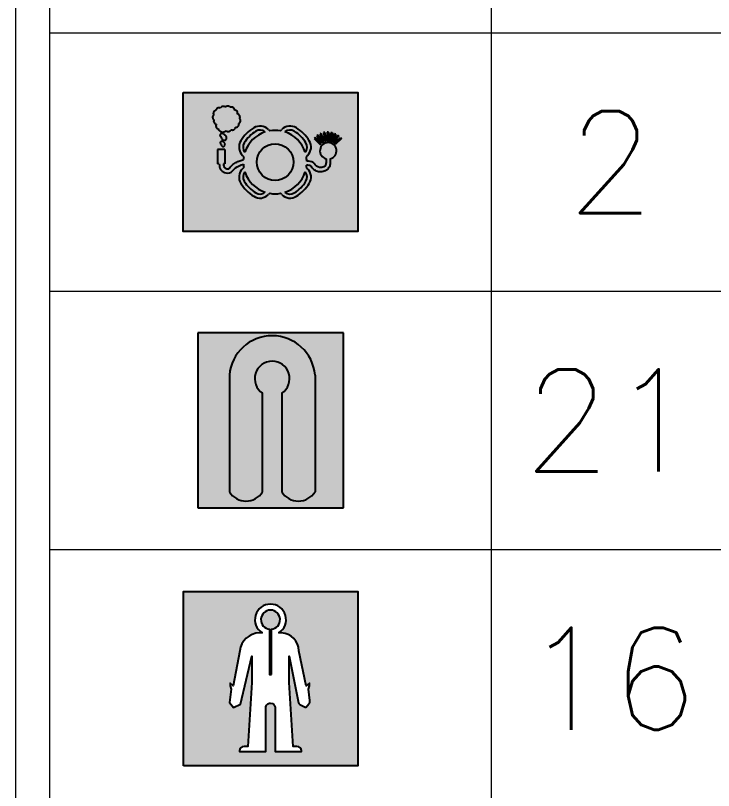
# Model space of a CAD drawing. Header units: millimetres. Extents: x -8500 to 134500, y -68500 to 34500.
# Drawn here: x 107900 to 109953, y -9089 to -6809 of the extents above; entities that cross this region are included whole.
import ezdxf
from ezdxf.enums import TextEntityAlignment as Align

# ---------------------------------------------------------------- set-up
doc = ezdxf.new("R2010")
doc.units = ezdxf.units.MM
for name, color, linetype in [('dotted', 140, 'Continuous'), ('INER2', 151, 'Continuous'), ('out line', 230, 'Continuous')]:
    doc.layers.add(name, color=color, linetype=linetype)
doc.layers.add('LEGEND', color=7, linetype='Continuous', lineweight=18)
doc.layers.add('SYM-LSA', color=3, linetype='Continuous', lineweight=18)
doc.styles.add('ROMANS', font='romans.shx')

# ---------------------------------------------------------------- blocks, each defined once
blk = doc.blocks.new('MOB LINE')
at = {"layer": 'INER2'}
h = blk.add_hatch(color=80, dxfattribs=at)
h.paths.add_polyline_path([(-2248.099460951348, -1000.3735790440346), (-2246.803301330629, -1000.3735790440346), (-2246.803301330629, -999.3416132258227), (-2248.099460951348, -999.3416132258227)])
edge = h.paths.add_edge_path()
at = {"layer": 'dotted', "color": 6}
for p, q in [((-2247.4669160521075, -999.6158378995734), (-2247.4574431364827, -999.6253108151983)), ((-2247.377777460858, -999.6253108151983), (-2247.368304545233, -999.6158378995734)), ((-2247.7814313688127, -999.6248777908182), (-2247.7814313688127, -999.6248777908182)), ((-2247.7814313688127, -999.6248777908182), (-2247.7814313688127, -999.6248777908182)), ((-2247.120028095907, -999.6739994728555), (-2247.127187113769, -999.6811584907177)), ((-2247.074877520039, -999.7191500487235), (-2247.120028095907, -999.6739994728555)), ((-2247.098727454273, -999.6570053673298), (-2247.1071455687147, -999.6626301715711)), ((-2247.1071455687147, -999.6626301715711), (-2247.071670988887, -999.7157216321693)), ((-2247.0632528744454, -999.710096827928), (-2247.098727454273, -999.6570053673298)), ((-2247.0745207129767, -999.6444933478119), (-2247.08387442058, -999.6483677803598)), ((-2247.08387442058, -999.6483677803598), (-2247.059439105001, -999.7073598506316)), ((-2247.050085397397, -999.7034854180838), (-2247.0745207129767, -999.6444933478119)), ((-2247.048338123509, -999.6369442441953), (-2247.058267966537, -999.6389194127796)), ((-2247.058267966537, -999.6389194127796), (-2247.045810950681, -999.7015450605478)), ((-2247.035881107653, -999.6995698919633), (-2247.048338123509, -999.6369442441953)), ((-2247.031310248255, -999.6346481642983), (-2247.031310248255, -999.6985007210396)), ((-2247.021185868101, -999.6346481642983), (-2247.031310248255, -999.6346481642983)), ((-2247.021185868101, -999.6985007210396), (-2247.021185868101, -999.6346481642983)), ((-2247.0166150087034, -999.6995698919633), (-2247.004157992847, -999.6369442441953)), ((-2246.994228149819, -999.6389194127796), (-2247.006685165675, -999.7015450605478)), ((-2247.004157992847, -999.6369442441953), (-2246.994228149819, -999.6389194127796)), ((-2247.002410718959, -999.7034854180838), (-2246.97797540338, -999.6444933478119)), ((-2246.968621695776, -999.6483677803598), (-2246.993057011355, -999.7073598506316)), ((-2246.9892432419106, -999.710096827928), (-2246.953768662083, -999.6570053673298)), ((-2246.9453505476413, -999.6626301715711), (-2246.980825127469, -999.7157216321693)), ((-2246.97797540338, -999.6444933478119), (-2246.968621695776, -999.6483677803598)), ((-2246.977618596317, -999.7191500487235), (-2246.932468020449, -999.6739994728555)), ((-2246.953768662083, -999.6570053673298), (-2246.9453505476413, -999.6626301715711)), ((-2246.932468020449, -999.6739994728555), (-2246.925309002587, -999.6811584907177)), ((-2247.793128873812, -999.6928751255888), (-2247.793128873812, -999.6928751255888)), ((-2247.793128873812, -999.6928751255888), (-2247.793128873812, -999.6928751255888)), ((-2247.127187113769, -999.6811584907177), (-2247.0820365379013, -999.7263090665856)), ((-2247.0820365379013, -999.7263090665856), (-2247.074877520039, -999.7191500487235)), ((-2247.071670988887, -999.7157216321693), (-2247.0632528744454, -999.710096827928)), ((-2247.059439105001, -999.7073598506316), (-2247.050085397397, -999.7034854180838)), ((-2247.045810950681, -999.7015450605478), (-2247.035881107653, -999.6995698919633)), ((-2247.031310248255, -999.6985007210396), (-2247.021185868101, -999.6985007210396)), ((-2247.006685165675, -999.7015450605478), (-2247.0166150087034, -999.6995698919633)), ((-2246.993057011355, -999.7073598506316), (-2247.002410718959, -999.7034854180838)), ((-2246.980825127469, -999.7157216321693), (-2246.9892432419106, -999.710096827928)), ((-2246.970459578455, -999.7263090665856), (-2246.977618596317, -999.7191500487235)), ((-2246.925309002587, -999.6811584907177), (-2246.970459578455, -999.7263090665856)), ((-2247.7896401101175, -999.7645965311859), (-2247.8442662582565, -999.764596531186)), ((-2247.8442662582565, -999.764596531186), (-2247.8442662582565, -999.8701131672469)), ((-2247.798377426819, -999.741131723467), (-2247.798377426819, -999.741131723467)), ((-2247.798377426819, -999.741131723467), (-2247.798377426819, -999.741131723467)), ((-2247.7896401101175, -999.764596531186), (-2247.7896401101175, -999.8701131672469)), ((-2247.6497829261693, -999.8176506048849), (-2247.659255841794, -999.8081776892599)), ((-2247.1759647555464, -999.8081776892599), (-2247.1854376711713, -999.8176506048849)), ((-2247.038760537885, -999.8327727615567), (-2247.038760537885, -999.860465544725)), ((-2247.007450963307, -999.8327727615567), (-2247.007450963307, -999.860465544725)), ((-2247.831958801251, -999.8701131672469), (-2247.8442662582565, -999.8701131672469)), ((-2247.7896401101175, -999.8701131672469), (-2247.8005772694783, -999.8701131672469)), ((-2247.659255841794, -999.9067891961342), (-2247.6497829261693, -999.8973162805094)), ((-2247.1854376711713, -999.8973162805094), (-2247.1759647555464, -999.9067891961342)), ((-2247.4574431364827, -1000.0896560701958), (-2247.4669160521075, -1000.0991289858208)), ((-2247.368304545233, -1000.0991289858208), (-2247.377777460858, -1000.0896560701958))]:
    blk.add_line(p, q, dxfattribs=at)
blk.add_lwpolyline([(-2248.099460951348, -999.3416132258227), (-2246.803301330629, -999.3416132258227), (-2246.803301330629, -1000.3735790440346), (-2248.099460951348, -1000.3735790440346)], close=True, dxfattribs=at)
for centre, major_axis, ratio, start_param, end_param in [((-2247.8037334052037, -999.4667498157896), (-0.01604061349292, 0.01604061349292), 0.99999999999952, 4.70289332308967, 6.62275550028463), ((-2247.7692117044444, -999.4636966909995), (0.01582235117198, 0.01582235117198), 0.99999999999843, 6.10865238197896, 8.02851455917354), ((-2247.741791036385, -999.4720146807828), (0.01627997509639, 0.01627997509639), 0.9999999999989, 5.55464464998523, 7.47450682717951), ((-2247.8594905193077, -999.5251235410984), (0.01582569699547, 0.01582569699547), 0.99999999999919, 1.43793331731629, 3.357795494509), ((-2247.853685566625, -999.4958979682759), (-0.01592316118832, 0.01592316118832), 0.99999999999964, -0.60142958286491, 1.31843259432863), ((-2247.835124272897, -999.4771285158292), (-0.01621367806048, 0.01621367806048), 0.99999999999921, -1.28193924488386, 0.63792293230997), ((-2247.7188009085144, -999.4934574805586), (-0.01608748950936, 0.01608748950936), 0.99999999999863, 3.57809950527605, 5.4979616824686), ((-2247.7007762914636, -999.5239088242927), (-0.01620739602628, 0.01620739602628), 0.99999999999991, 3.43098669029904, 5.35084886749171), ((-2247.851164922585, -999.5535860943535), (-0.01593776062375, 0.01593776062375), 0.99999999999963, 0.34491226087354, 2.26477443806658), ((-2247.696498657111, -999.5509955213735), (0.01603035037735, 0.01603035037735), 0.9999999999993, 4.37260080366189, 6.29246298085444), ((-2247.8348211638604, -999.5893074575592), (-0.01604474384136, 0.01604474384136), 0.99999999999993, 0.16040767682489, 2.08026985401699), ((-2247.8064074495232, -999.5971525865757), (-0.02638646961933, 0.02638646961933), 0.99999999999937, 1.16961345416375, 3.08947563135805), ((-2247.765773576374, -999.6082269952689), (-0.0161619221703, 0.0161619221703), 0.99999999999892, 1.60152161297624, 3.5213837901712), ((-2247.7343827086816, -999.5963218570257), (-0.01651867808147, 0.01651867808147), 0.99999999999912, 1.89533855777353, 3.8152007349675), ((-2247.708566981974, -999.5766334489698), (0.01587147741297, 0.01587147741297), 0.99999999999903, 3.81086764115674, 5.73072981835022), ((-2247.4176102986703, -999.8574834426971), (-0.21173324226224, 0.21173324226224), 0.99999999999994, -0.22818352660787, 0.22818352661096), ((-2247.5293024111224, -999.6782242585883), (0.062386359015, 0.062386359015), 0.99999999999993, 6.2831853071792, 7.62579810735885), ((-2247.5293024111224, -999.6782242585883), (0.0415444529472, 0.0415444529472), 0.99999999999982, 0.07585349209839, 1.34261280017905), ((-2247.4176102986703, -999.8574834426971), (-0.16656948088991, 0.16656948088991), 0.99999999999991, -0.95530955788503, -0.61548676890978), ((-2247.305918186218, -999.6782242585883), (0.06238635901499, 0.06238635901499), 0.99999999999976, 0.22818352661563, 1.5707963267951), ((-2247.305918186218, -999.6782242585883), (0.0415444529472, 0.0415444529472), 0.99999999999965, 0.22818352661536, 1.49494283469493), ((-2247.4176102986703, -999.8574834426971), (0.21173324226222, 0.21173324226222), 0.99999999999998, 6.05500178056871, 6.51136883378756), ((-2247.8202664422147, -999.6557409143312), (0.00489878799286, 0.00489878799286), 0.99999999999453, 0.80790323766131, 2.7277654148552), ((-2247.8199514266316, -999.6589875787058), (0.00481508057918, 0.00481508057918), 0.99999999999843, 2.24859764427842, 4.16845982147192), ((-2247.8150161045246, -999.6533819955865), (-0.00500436153804, 0.00500436153804), 0.99999999999926, 4.44724637162181, 6.36710854881379), ((-2247.8130755855955, -999.6697423583349), (-0.00472751067458, 0.00472751067458), 0.99999999999834, 0.11710378452628, 2.03696596171428), ((-2247.8094013147083, -999.679865472257), (0.0048771640294, 0.0048771640294), 0.99999999999817, 1.77701461099254, 3.69687678819018), ((-2247.8047281309478, -999.6551127412542), (-0.00473016866534, 0.00473016866534), 0.99999999999885, 4.24659922644562, 6.16646140364091), ((-2247.7958572487787, -999.6594659187671), (-0.00489989724853, 0.00489989724853), 0.9999999999962, 3.950149184627, 5.87001136181952), ((-2247.788193906433, -999.6660741695171), (-0.00481439093854, 0.00481439093854), 0.99999999999849, 3.68619113286705, 5.60605331005698), ((-2247.7847292624265, -999.6833801358948), (-0.00472751067454, 0.00472751067454), 0.99999999999805, 2.67542301866476, 4.5952851958625), ((-2247.7845717922833, -999.6742028251365), (0.0050623412814, 0.0050623412814), 0.99999999999669, 4.71786915439987, 6.63773133159321), ((-2247.4176102986703, -999.8574834426971), (-0.19089133619446, 0.19089133619446), 0.99999999999965, -0.2281835266079, 0.22818352661103), ((-2247.4176102986703, -999.8574834426971), (0.16656948088992, 0.16656948088992), 0.99999999999978, 1.1023344014391, 2.0392582521513), ((-2247.4176102986703, -999.8574834426971), (0.16656948088989, 0.16656948088989), 0.99999999999982, 5.81472338182313, 6.75164723253554), ((-2247.4176102986703, -999.8574834426971), (0.19089133619444, 0.19089133619444), 0.9999999999997, 6.05500178056865, 6.5113688337876), ((-2247.8183244933307, -999.7128610845795), (-0.00472759872448, 0.00472759872448), 0.99999999999987, -0.46623167016664, 1.45363050702657), ((-2247.8169598380914, -999.7186270804413), (-0.00481459265252, 0.00481459265252), 0.9999999999977, 0.54464633042053, 2.46450850761121), ((-2247.814281480452, -999.7100310105681), (0.00500436153804, 0.00500436153804), 0.99999999999941, 6.19926206554538, 8.11912424273742), ((-2247.810976445999, -999.7295386294973), (-0.00472734570613, 0.00472734570613), 0.99999999999823, 0.11711426038429, 2.03697643758), ((-2247.8038895481277, -999.7333635388933), (-0.00673528666398, 0.00673528666398), 0.99999999999904, 1.05345659220113, 2.9733187693951), ((-2247.7998481049194, -999.6834802403891), (0.0081673721169, 0.0081673721169), 0.99999999999872, 2.62798391818612, 4.54784609538028), ((-2247.8054627550205, -999.7117617562355), (-0.00506507335768, 0.00506507335768), 0.9999999999979, 4.07447880778576, 5.99434098498051), ((-2247.7985336820198, -999.7176350413862), (-0.00489861805501, 0.00489861805501), 0.99999999999747, 3.55536789413637, 5.47523007133006), ((-2247.7985336820198, -999.7342057937814), (0.00489861805501, 0.00489861805501), 0.99999999999761, 3.94954788943926, 5.86941006663287), ((-2247.7889817624705, -999.6876262725021), (0.00473016866534, 0.00473016866534), 0.99999999999885, 3.25831655712847, 5.17817873432378), ((-2247.7961188926815, -999.7259204175838), (0.00498054066806, 0.00498054066806), 0.99999999999998, 4.53785605518363, 6.45771823238067), ((-2247.5968694827793, -999.7457913302449), (0.06238635901499, 0.06238635901499), 0.99999999999954, 1.79897985341104, 3.14159265358923), ((-2247.5968694827793, -999.7457913302449), (-0.04154445294721, 0.04154445294721), 0.99999999999984, 0.22818352661665, 1.49494283469583), ((-2247.4176102986703, -999.8574834426971), (-0.09616970864473, 0.09616970864473), 0.99999999999993, 3.92699081698728, 10.21017612416686), ((-2247.2383511145617, -999.7457913302449), (-0.04154445294719, 0.04154445294719), 0.99999999999978, 3.21744614568919, 4.48420545376864), ((-2247.2383511145617, -999.7457913302449), (-0.06238635901499, 0.06238635901499), 0.99999999999977, 3.14159265359548, 4.48420545377386), ((-2247.023105750596, -999.7736369420289), (-0.043255736708, 0.043255736708), 0.99999999999966, 2.6149841559896, 8.38059013157501), ((-2247.4176102986703, -999.8574834426971), (0.16656948089451, 0.16656948089451), 0.99999999998846, 2.18628309568644, 2.27978337443993), ((-2247.4176102986703, -999.8574834426971), (0.16656948088965, 0.16656948088965), 0.99999999999831, 5.5301854478211, 5.6676985382818), ((-2247.5968694827793, -999.9691755551491), (-0.06238635901499, 0.06238635901499), 0.99999999999955, 5.5e-13, 1.34261280017876), ((-2247.4176102986703, -999.8574834426971), (0.16656948088943, 0.16656948088943), 0.99999999999794, 2.42211145612975, 2.52610588469184), ((-2247.4176102986703, -999.8574834426971), (0.16656948089844, 0.16656948089844), 0.99999999997956, 5.32787574927204, 5.39716539405719), ((-2247.2383511145617, -999.9691755551491), (-0.06238635901501, 0.06238635901501), 0.99999999999973, 3.36977618020095, 4.71238898037902), ((-2247.5968694827793, -999.9691755551491), (-0.04154445294718, 0.04154445294718), 0.99999999999989, 0.07585349209967, 1.3426128001787), ((-2247.4176102986703, -999.8574834426971), (0.1665694808899, 0.1665694808899), 0.99999999999984, 2.67313072823334, 3.61005457894556), ((-2247.4176102986703, -999.8574834426971), (-0.16656948088987, 0.16656948088987), 0.99999999999991, 2.67313072823389, 3.61005457894586), ((-2247.2383511145617, -999.9691755551491), (0.0415444529472, 0.0415444529472), 0.99999999999974, 4.94057250700069, 6.2073318150772), ((-2247.4176102986703, -999.8574834426971), (0.21173324226224, 0.21173324226224), 0.99999999999993, 2.91340912697883, 3.36977618019766), ((-2247.4176102986703, -999.8574834426971), (0.19089133619446, 0.19089133619446), 0.99999999999965, 2.91340912697877, 3.36977618019769), ((-2247.4176102986703, -999.8574834426971), (-0.19089133619444, 0.19089133619444), 0.9999999999997, 2.91340912698178, 3.36977618020073), ((-2247.4176102986703, -999.8574834426971), (-0.21173324226222, 0.21173324226222), 0.99999999999998, 2.91340912698182, 3.36977618020067), ((-2247.5293024111224, -1000.0367426268057), (0.0415444529472, 0.0415444529472), 0.9999999999998, 3.36977618020594, 4.63653548828369), ((-2247.305918186218, -1000.0367426268057), (-0.04154445294722, 0.04154445294722), 0.9999999999997, 1.64664981889514, 2.91340912697434), ((-2247.5293024111224, -1000.0367426268058), (-0.06238635901499, 0.06238635901499), 0.99999999999968, 1.79897985341077, 3.14159265359035), ((-2247.4176102986703, -999.8574834426971), (0.16656948088991, 0.16656948088991), 0.99999999999991, 3.75707942249957, 4.09690221147482), ((-2247.305918186218, -1000.0367426268058), (-0.06238635901499, 0.06238635901499), 0.99999999999979, 1.57079632679469, 2.91340912697418)]:
    blk.add_ellipse(centre, major_axis=major_axis, ratio=ratio, start_param=start_param, end_param=end_param, dxfattribs=at)
for points, knots in [([(-2247.8005772694783, -999.8701131672469), (-2247.800105731565, -999.8769081842509), (-2247.7995948489615, -999.8825830974149), (-2247.798132436754, -999.8898787698031), (-2247.7973745821732, -999.8921088809342), (-2247.796033934256, -999.8948790173713), (-2247.795499816489, -999.8957180729831), (-2247.793453899849, -999.8981470635722), (-2247.7920345103535, -999.8995300795383), (-2247.78627074117, -999.9040188540314), (-2247.78050357566, -999.9068201781554), (-2247.7713741505736, -999.909083556576), (-2247.7678643111976, -999.9090767935432), (-2247.7651539561803, -999.9085932213039), (-2247.7649603553996, -999.9085267141304), (-2247.7629623267735, -999.9074339043958), (-2247.761398030102, -999.9063639896854), (-2247.7553781353677, -999.9010709519388), (-2247.7499173975657, -999.894798279191), (-2247.739215732446, -999.8836161983904), (-2247.734942115339, -999.8794160394878), (-2247.7255489489517, -999.8716896509101), (-2247.720698448099, -999.8683124869015), (-2247.7060460824796, -999.8593943649677), (-2247.6961745932877, -999.8550537678495), (-2247.6781525254946, -999.8482467439574), (-2247.6699025914595, -999.8456329924983), (-2247.6524877608776, -999.8395011826899)], [0.02799396253165, 0.02799396253165, 0.02799396253165, 0.02799396253165, 0.30718679576697, 0.30718679576697, 0.51687449722656, 0.51687449722656, 0.67508343187456, 0.67508343187456, 0.83329236652256, 0.83329236652256, 1.2026727253671, 1.2026727253671, 1.4981513702711, 1.4981513702711, 1.67518071984009, 1.67518071984009, 1.85221006940908, 1.85221006940908, 2.20597599923467, 2.20597599923467, 2.38731137739084, 2.38731137739084, 2.56864675554702, 2.56864675554702, 2.93131751185937, 2.93131751185937, 3.25905539173024, 3.25905539173024, 3.25905539173024, 3.25905539173024]), ([(-2247.038760537885, -999.860465544725), (-2247.040064583537, -999.8690739878423), (-2247.044322994182, -999.8971851860568), (-2247.107745133672, -999.9064691183607), (-2247.1305576043114, -999.852221710664), (-2247.1650533613424, -999.8506384450395), (-2247.1821690992233, -999.849852877139)], [0, 0, 0, 0, 0.46181681295617, 1.50808035680833, 2.40654188138052, 3.29134136387657, 3.29134136387657, 3.29134136387657, 3.29134136387657]), ([(-2247.831958801251, -999.8701131672469), (-2247.830976172722, -999.8848906026531), (-2247.828344465501, -999.9244680037999), (-2247.752167037023, -999.9559776137979), (-2247.7137312463033, -999.8924635735451), (-2247.6740047350227, -999.8798018400732), (-2247.652663532867, -999.8729999185109)], [0, 0, 0, 0, 0.79769850224758, 2.13642169629813, 3.19362197995623, 4.42079334924359, 4.42079334924359, 4.42079334924359, 4.42079334924359]), ([(-2247.007450963307, -999.860465544725), (-2247.0085805154595, -999.8702801043203), (-2247.0094294896135, -999.8768890946914), (-2247.0133202894117, -999.8892143392368), (-2247.015267330825, -999.8940450901772), (-2247.0206643351576, -999.9029175612303), (-2247.023758895218, -999.9067886721368), (-2247.030250963112, -999.9131819023856), (-2247.0337237974204, -999.9158734599191), (-2247.047548983487, -999.9247059511591), (-2247.058489076402, -999.9280467311416), (-2247.080558513288, -999.9308013199234), (-2247.0917977042805, -999.930190508252), (-2247.1077871750663, -999.9255463955479), (-2247.112645148256, -999.9236035682727), (-2247.121771760091, -999.9185901760869), (-2247.1257265621502, -999.9157219023218), (-2247.137042848999, -999.9061118532449), (-2247.1421458618925, -999.8994283418652), (-2247.1500405451893, -999.8896486769072), (-2247.1528647424648, -999.8866076637602), (-2247.1543284471463, -999.8854343354863), (-2247.154493613924, -999.8853332477513), (-2247.1555885003004, -999.8847689375928), (-2247.1563776072917, -999.8844280218846), (-2247.160654799471, -999.8830456259831), (-2247.1664656352514, -999.882126187488), (-2247.176780614989, -999.8814470078596), (-2247.1799135071124, -999.8812991636688), (-2247.183236989761, -999.8811464095171)], [0, 0, 0, 0, 0.25024059315998, 0.25024059315998, 0.38864572813851, 0.38864572813851, 0.49991061788023, 0.49991061788023, 0.61117550762195, 0.61117550762195, 0.93106077836492, 0.93106077836492, 1.25094604910789, 1.25094604910789, 1.38720838547823, 1.38720838547823, 1.52347072184857, 1.52347072184857, 1.84039194737924, 1.84039194737924, 2.15731317290992, 2.15731317290992, 2.29373427459185, 2.29373427459185, 2.43015537627378, 2.43015537627378, 2.83276685260484, 2.83276685260484, 2.98979213182536, 2.98979213182536, 2.98979213182536, 2.98979213182536])]:
    blk.add_open_spline(points, degree=3, knots=knots, dxfattribs=at)
blk = doc.blocks.new('FPR-MANOVER BOARD')
at = {"layer": 'dotted', "color": 1, "xscale": 0.45989954711139, "yscale": 0.45989954711139}
blk.add_blockref('MOB LINE', (1033.6018723416082, 459.8340556383373), dxfattribs=at)
blk = doc.blocks.new('LJ')
at = {"layer": 'dotted'}
blk.add_hatch(color=51, dxfattribs=at).paths.add_polyline_path([(-2247.773030828383, -989.9803595086174), (-2247.773030828383, -990.8477617856424, 0.55707684711611), (-2247.526595430245, -990.8477617856423), (-2247.526595430245, -990.1147350645149, -3.32216852487767), (-2247.383562662109, -990.1147350645149), (-2247.383562662109, -990.8477617856425, 0.5570768471147), (-2247.1371272639713, -990.8477617856424), (-2247.1371272639713, -989.9803595086174, 0.92057036319482)])
at = {"layer": 'out line'}
h = blk.add_hatch(color=80, dxfattribs=at)
h.paths.add_polyline_path([(-2248.0067055316404, -990.9656272401186), (-2246.926420331418, -990.9656272401186), (-2246.926420331418, -989.6672839523537), (-2248.0067055316404, -989.6672839523537)])
h.paths.add_polyline_path([(-2247.1371272639713, -989.9803595086156), (-2247.1371272639713, -990.8477617856428, -0.55707684711471), (-2247.383562662109, -990.8477617856431), (-2247.383562662109, -990.114735064515, 3.3221685248738), (-2247.526595430245, -990.114735064515), (-2247.526595430245, -990.8477617856425, -0.55707684711616), (-2247.773030828383, -990.8477617856428), (-2247.773030828383, -989.9803595086197, -0.92057036319669)])
at = {"layer": 'dotted', "color": 6}
for p, q in [((-2246.9246591293477, -989.6662073955823), (-2248.00494432957, -989.6662073955823)), ((-2248.00494432957, -989.6662073955823), (-2248.00494432957, -990.9645506833472)), ((-2246.9246591293477, -990.9645506833472), (-2246.9246591293477, -989.6662073955823)), ((-2247.771269626313, -989.9792829518461), (-2247.771269626313, -990.8466852288714)), ((-2247.135366061901, -989.9792829518462), (-2247.135366061901, -990.8466852288714)), ((-2247.5248342281748, -990.8466852288714), (-2247.5248342281748, -990.1136585077436)), ((-2247.381801460039, -990.1136585077436), (-2247.381801460039, -990.8466852288714)), ((-2248.00494432957, -990.9645506833472), (-2246.9246591293477, -990.9645506833472))]:
    blk.add_line(p, q, dxfattribs=at)
for centre, radius, start, end in [((-2247.453317844107, -990.0056272770282), 0.31904131280642, 4.736500151010394, 175.26349984898943), ((-2247.453317844107, -990.0056272770282), 0.12955824944799, 303.50445198960375, 236.4955480103963), ((-2247.648051927244, -990.7704130031625), 0.14491395301503, 211.7576655662388, 328.2423344337807), ((-2247.25858376097, -990.7704130031625), 0.14491395301503, 211.7576655662388, 328.2423344337807)]:
    blk.add_arc(centre, radius, start, end, dxfattribs=at)
blk = doc.blocks.new('FPR-LIFE JAKET')
at = {"layer": 'dotted', "color": 51, "xscale": 0.45989954711139, "yscale": 0.45989954711139}
blk.add_blockref('LJ', (1033.6084494521851, 455.4458418716804), dxfattribs=at)
blk = doc.blocks.new('ES')
at = {"layer": 'INER2'}
h = blk.add_hatch(color=80, dxfattribs=at)
h.paths.add_polyline_path([(-2246.8132869839164, -1004.015652249382), (-2247.4613667942763, -1004.015652249382), (-2247.4613667942763, -1004.11021642055, -0.74587843385225), (-2247.40022800027, -1004.3232297269955), (-2247.3805776743275, -1004.3232297269955, -0.3963028580584), (-2247.251636437758, -1004.4567811892465), (-2247.1970118179283, -1004.7164246281752), (-2247.1732636601455, -1004.6979608155606), (-2247.1732636601455, -1004.7164246281753), (-2247.1811797166515, -1004.7428015027232), (-2247.1699807873765, -1004.8256422713201, -0.21397488306622), (-2247.177677302809, -1004.8516978448869), (-2247.1996505034303, -1004.8773235642112), (-2247.2390756870955, -1004.8586555330896, -0.17313174586296), (-2247.2548632000753, -1004.8428776606044), (-2247.323565897854, -1004.4974965698581), (-2247.323565897854, -1004.6926854423755), (-2247.2935978845176, -1005.1674691885501), (-2247.2661041610095, -1005.1674691885501, -0.4142135623731), (-2247.2329081473094, -1005.2006652022501), (-2247.2329081473094, -1005.2043968094683), (-2247.4281707805762, -1005.2043968094683), (-2247.4281707805762, -1004.878867325867, 0.41421356237306), (-2247.4613667942763, -1004.8456713121669), (-2247.4613667942763, -1005.3118118701013), (-2246.8132869839164, -1005.3118118701013)])
h.paths.add_polyline_path([(-2247.544369686406, -1004.3232297269955), (-2247.5247193604637, -1004.3232297269955, -0.7533561328392), (-2247.4613667942763, -1004.11021642055), (-2247.4613667942763, -1004.015652249382), (-2248.109446604636, -1004.015652249382), (-2248.109446604636, -1005.3118118701013), (-2247.4613667942763, -1005.3118118701013), (-2247.4613667942763, -1004.8457452103199, 0.43389836650549), (-2247.4967765801575, -1004.878867325867), (-2247.4967765801575, -1005.2043968094683), (-2247.6920392134243, -1005.2043968094683), (-2247.6920392134243, -1005.2006652022502, -0.41421356237453), (-2247.6588431997243, -1005.1674691885501), (-2247.631349476216, -1005.1674691885501), (-2247.6013814628795, -1004.6926854423754), (-2247.6013814628795, -1004.4974965698582), (-2247.686052532211, -1004.8535843784114), (-2247.7361875332786, -1004.8773235642112), (-2247.7678517417, -1004.8403959389817), (-2247.7546583200574, -1004.7428015027232), (-2247.7625743765634, -1004.7164246281753), (-2247.7625743765634, -1004.6979608155606), (-2247.7388262187806, -1004.7164246281752), (-2247.690321892294, -1004.4567811892465, -0.37187490644706)])
h.paths.add_polyline_path([(-2247.4613667942763, -1004.1546057987315, 0.96127593022853), (-2247.469194435545, -1004.2967144939998), (-2247.469194435545, -1004.6320186270351), (-2247.4613667942763, -1004.6320186270351)])
h.paths.add_polyline_path([(-2247.4613667942763, -1004.1546057987315), (-2247.4613667942763, -1004.6320186270351), (-2247.455752925189, -1004.6320186270351), (-2247.455752925189, -1004.2967144939998, 0.94643379716991)])
at = {"layer": 'dotted', "color": 6}
blk.add_line((-2247.690278011354, -1005.203320252697), (-2247.4950153780874, -1005.203320252697), dxfattribs=at)
blk.add_lwpolyline([(-2248.107685402566, -1005.31073531333), (-2248.107685402566, -1004.0145756926107), (-2246.8115257818463, -1004.0145756926107), (-2246.8115257818463, -1005.31073531333)], close=True, dxfattribs=at)
for points in [[(-2247.19788930136, -1004.8762470074399), (-2247.175916100739, -1004.8506212881158, 0.21397488306644), (-2247.1682195853064, -1004.8245657145488), (-2247.1794185145814, -1004.7417249459519), (-2247.1715024580753, -1004.7153480714039), (-2247.1715024580753, -1004.6968842587893), (-2247.195250615858, -1004.7153480714039), (-2247.249875235688, -1004.4557046324752, 0.39630285805848), (-2247.3788164722578, -1004.3221531702242), (-2247.3984667982, -1004.3221531702242, 3.42222312236389), (-2247.5229581583935, -1004.3221531702242), (-2247.542608484336, -1004.3221531702242, 0.37187490644685), (-2247.6885606902238, -1004.4557046324752), (-2247.7370650167104, -1004.7153480714039), (-2247.7608131744933, -1004.6968842587893), (-2247.7608131744933, -1004.7153480714039), (-2247.7528971179872, -1004.7417249459519), (-2247.7660905396297, -1004.8393193822105), (-2247.7344263312084, -1004.8762470074399), (-2247.6842913301407, -1004.8525078216401), (-2247.5996202608094, -1004.4964200130869), (-2247.5996202608094, -1004.6916088856041), (-2247.629588274146, -1005.1663926317788), (-2247.657081997654, -1005.1663926317788, 0.4142135623731), (-2247.690278011354, -1005.1995886454788), (-2247.690278011354, -1005.203320252697), (-2247.4950153780874, -1005.203320252697), (-2247.4950153780874, -1004.8777907690957, -0.41421356237311), (-2247.4618193643873, -1004.8445947553956), (-2247.459605592206, -1004.8445947553956, -0.41421356237308), (-2247.426409578506, -1004.8777907690957), (-2247.426409578506, -1005.203320252697), (-2247.2311469452393, -1005.203320252697), (-2247.2311469452393, -1005.1995886454788, 0.4142135623731), (-2247.2643429589393, -1005.1663926317788), (-2247.2918366824474, -1005.1663926317788), (-2247.321804695784, -1004.6916088856041), (-2247.321804695784, -1004.4964200130869), (-2247.253101998005, -1004.8418011038331, 0.17313174586298), (-2247.2373144850253, -1004.8575789763183)], [(-2247.4539917231186, -1004.6309420702638), (-2247.4539917231186, -1004.2956379372285, 21.14603103497981), (-2247.467433233475, -1004.2956379372285), (-2247.467433233475, -1004.6309420702638)]]:
    blk.add_lwpolyline(points, format="xyb", close=True, dxfattribs=at)
blk = doc.blocks.new('FPR-IMMERSION SUIT')
at = {"layer": 'dotted', "color": 1, "xscale": 0.45989954711139, "yscale": 0.45989954711139}
blk.add_blockref('ES', (1033.606059751016, 462.044147819528), dxfattribs=at)

msp = doc.modelspace()

# ---------------------------------------------------------------- linework, layer by layer
at = {"layer": 'LEGEND'}
for p, q in [((109300, -18260), (109300, 300)), ((108000, -6860), (131500, -6860)), ((108000, -7620), (131500, -7620)), ((108000, -8380), (131500, -8380))]:
    msp.add_line(p, q, dxfattribs=at)
for points in [[(107900, -18360), (131600, -18360), (131600, 400), (107900, 400)], [(108000, -18260), (131500, -18260), (131500, 300), (108000, 300)]]:
    msp.add_lwpolyline(points, close=True, dxfattribs=at)

# ---------------------------------------------------------------- block references
at = {"layer": 'SYM-LSA', "xscale": 861.213, "yscale": 861.213}
for name, p in [('FPR-MANOVER BOARD', (108650, -7240)), ('FPR-LIFE JAKET', (108650, -8000)), ('FPR-IMMERSION SUIT', (108650, -8760))]:
    msp.add_blockref(name, p, dxfattribs=at)

# ---------------------------------------------------------------- texts
at = {"layer": 'LEGEND', "style": 'ROMANS'}
for s, p in [('2', (109650, -7240)), ('21', (109650, -8000)), ('16', (109650, -8760))]:
    msp.add_text(s, height=300, dxfattribs=at).set_placement(p, align=Align.MIDDLE_CENTER)

doc.saveas('drawing.dxf')
